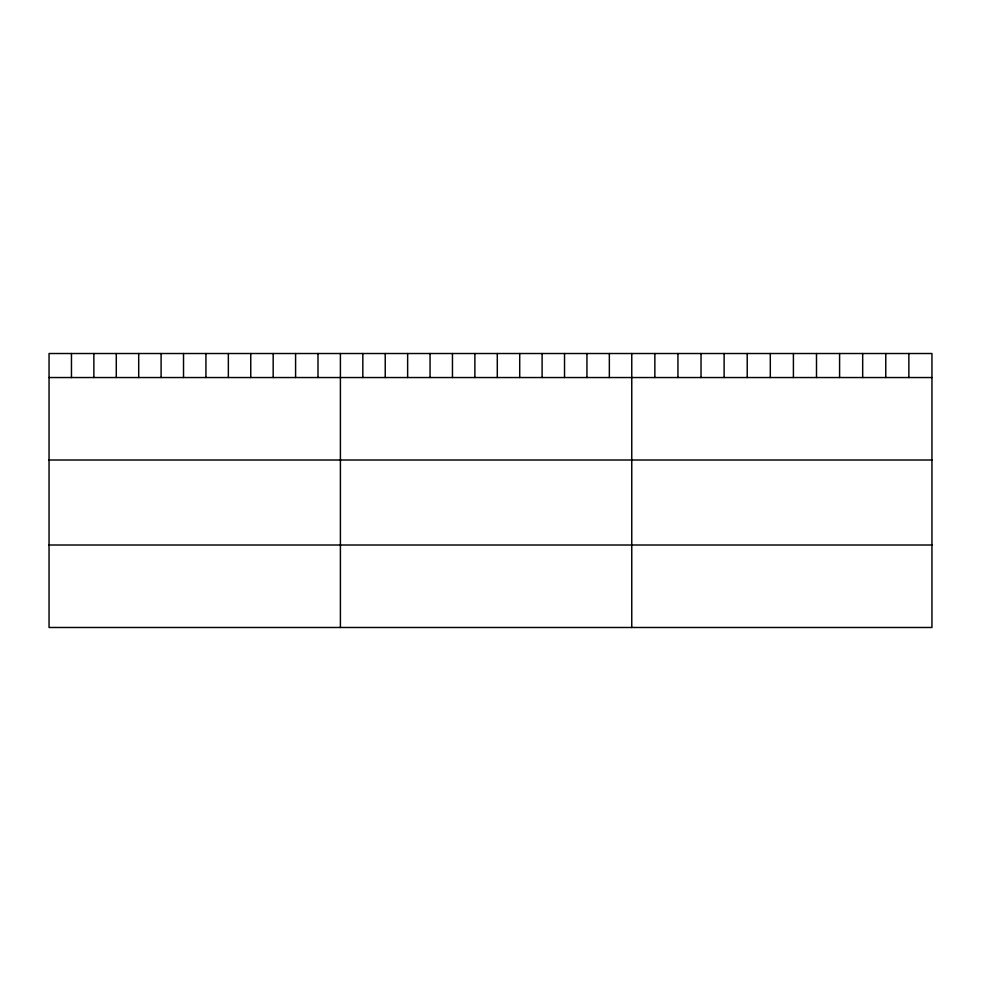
<?xml version="1.0" encoding="UTF-8"?>
<svg xmlns="http://www.w3.org/2000/svg" width="981" height="981" viewBox="0 0 981 981"><rect width="100%" height="100%" fill="white"/><g stroke="black" fill="none" stroke-linecap="round" stroke-linejoin="round"><path stroke-width="1.47" d="M931.95 377.538L931.95 627.484L49.05 627.484L49.05 353.516L931.95 353.516L931.95 377.538L49.05 377.538M49.05 460.015L931.95 460.015M49.05 545.007L931.95 545.007M908.86 353.516L908.86 377.538M885.769 353.516L885.769 377.538M862.679 353.516L862.679 377.538M839.589 353.516L839.589 377.538M816.499 353.516L816.499 377.538M793.408 353.516L793.408 377.538M770.306 353.516L770.306 377.538M747.215 353.516L747.215 377.538M724.125 353.516L724.125 377.538M701.035 353.516L701.035 377.538M677.945 353.516L677.945 377.538M654.854 353.516L654.854 377.538M631.764 353.516L631.764 627.484M609.348 353.516L609.348 377.538M586.945 353.516L586.945 377.538M564.529 353.516L564.529 377.538M542.113 353.516L542.113 377.538M519.709 353.516L519.709 377.538M497.293 353.516L497.293 377.538M474.878 353.516L474.878 377.538M452.462 353.516L452.462 377.538M430.058 353.516L430.058 377.538M407.642 353.516L407.642 377.538M385.226 353.516L385.226 377.538M362.823 353.516L362.823 377.538M340.407 353.516L340.407 627.484M317.991 353.516L317.991 377.538M295.588 353.516L295.588 377.538M273.172 353.516L273.172 377.538M250.756 353.516L250.756 377.538M228.352 353.516L228.352 377.538M205.936 353.516L205.936 377.538M183.521 353.516L183.521 377.538M161.105 353.516L161.105 377.538M138.701 353.516L138.701 377.538M116.285 353.516L116.285 377.538M93.869 353.516L93.869 377.538M71.466 353.516L71.466 377.538"/></g></svg>
